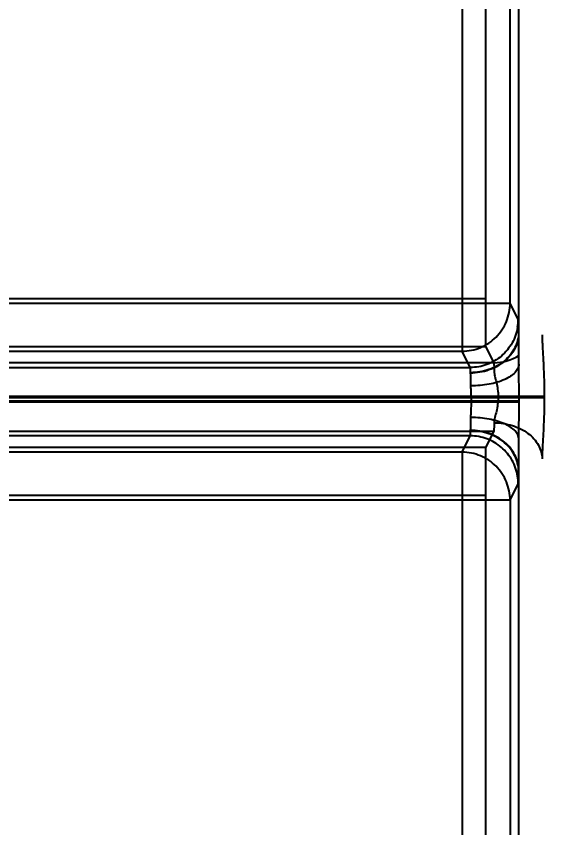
# Model space of a CAD drawing. Header units: millimetres. Extents: x 1236 to 1656, y -100 to 494.
# Drawn here: x 1371.72 to 1382.87, y 92.1 to 109.01 of the extents above; entities that cross this region are included whole.
import ezdxf

# ---------------------------------------------------------------- set-up
doc = ezdxf.new("R2010")
doc.units = ezdxf.units.MM
doc.header["$LTSCALE"] = 0.1
doc.layers.add('DIM', color=3, linetype='Continuous')
doc.styles.get("Standard").update_dxf_attribs({"font": 'arial.ttf'})
doc.dimstyles.new('ISO-25', dxfattribs={"dimtxt": 2.5, "dimasz": 2.5, "dimexe": 1.25, "dimexo": 0.625, "dimtad": 1, "dimlfac": 5, "dimtxsty": 'Standard', "dimcen": 2.5, "dimadec": 0, "dimazin": 0, "dimtfac": 1, "dimtmove": 0, "dimatfit": 3, "dimfxl": 0, "dimarcsym": 0})

# ---------------------------------------------------------------- blocks, each defined once
blk = doc.blocks.new('*D51')
at = {"layer": 'Defpoints', "color": 0}
for p in [(1362.478, 151.638), (1417.681, -43.83), (1432.669, -43.83)]:
    blk.add_point(p, dxfattribs=at)
at = {"layer": 'DIM', "color": 0, "lineweight": -2}
for p, q in [((1363.103, 151.638), (1418.931, 151.638)), ((1417.681, 149.138), (1417.681, -41.33)), ((1432.044, -43.83), (1416.431, -43.83))]:
    blk.add_line(p, q, dxfattribs=at)
at = {"layer": 'DIM', "color": 0}
for points in [[(1417.264, 149.138), (1418.097, 149.138), (1417.681, 151.638)], [(1417.264, -41.33), (1418.097, -41.33), (1417.681, -43.83)]]:
    blk.add_solid(points, dxfattribs=at)
at = {"layer": 'DIM', "color": 0, "insert": (1415.779, 53.904), "char_height": 2.5, "attachment_point": 5, "rotation": 90}
blk.add_mtext('977.5', dxfattribs=at)
blk = doc.blocks.new('*D55')
at = {"layer": 'Defpoints', "color": 0}
for p in [(1380.197, 411.53), (1432.669, -43.83), (1441.94, -43.83)]:
    blk.add_point(p, dxfattribs=at)
at = {"layer": 'DIM', "color": 0, "lineweight": -2}
for p, q in [((1380.822, 411.53), (1443.19, 411.53)), ((1441.94, 409.03), (1441.94, -41.33)), ((1433.294, -43.83), (1443.19, -43.83))]:
    blk.add_line(p, q, dxfattribs=at)
at = {"layer": 'DIM', "color": 0}
for points in [[(1441.523, 409.03), (1442.357, 409.03), (1441.94, 411.53)], [(1441.523, -41.33), (1442.357, -41.33), (1441.94, -43.83)]]:
    blk.add_solid(points, dxfattribs=at)
at = {"layer": 'DIM', "color": 0, "insert": (1439.676, 183.85), "char_height": 2.5, "attachment_point": 5, "rotation": 90}
blk.add_mtext('(2280)', dxfattribs=at)

msp = doc.modelspace()

# ---------------------------------------------------------------- linework, layer by layer
for p, q in [((1381.5079, 133.9803), (1381.5079, 102.1326)), ((1381.0193, 133.8807), (1381.0193, 102.0329)), ((1382.0193, 103.0328), (1382.0193, 133.8807)), ((1382.2027, 101.762), (1382.2027, 133.8807)), ((1355.9497, 103.1325), (1381.5079, 103.1325)), ((1356.0497, 103.0328), (1382.0193, 103.0328)), ((1382.1897, 102.6919), (1382.0193, 103.0328)), ((1356.9496, 102.1326), (1381.5079, 102.1326)), ((1357.0496, 102.0329), (1381.0193, 102.0329)), ((1381.1897, 101.692), (1381.0193, 102.0329)), ((1381.5079, 102.1326), (1381.6784, 101.7917)), ((1381.6784, 101.7917), (1356.6087, 101.7917)), ((1356.7087, 101.692), (1381.1897, 101.692)), ((1381.1976, 101.5766), (1381.1974, 101.5842)), ((1356.6087, 101.0918), (1382.7333, 101.0918)), ((1356.6087, 101.0676), (1382.7333, 101.0676)), ((1382.2076, 100.9921), (1356.7087, 100.9921)), ((1382.2076, 100.9679), (1356.7087, 100.9679)), ((1381.2138, 100.9679), (1381.2138, 100.9921)), ((1381.7712, 101.0918), (1381.7712, 101.0676)), ((1382.2076, 100.9679), (1382.2076, 100.9921)), ((1382.7333, 101.0918), (1382.7333, 101.0676)), ((1356.6087, 100.3677), (1381.6784, 100.3677)), ((1381.1974, 100.3757), (1381.1976, 100.3833)), ((1381.6784, 100.3677), (1381.5079, 100.0268)), ((1381.1897, 100.268), (1356.7087, 100.268)), ((1381.0193, 99.9271), (1381.1897, 100.268)), ((1382.2027, 79.8796), (1382.2027, 100.1981)), ((1381.5079, 100.0268), (1356.9496, 100.0268)), ((1381.5079, 100.0268), (1381.5079, 79.9793)), ((1381.0193, 99.9271), (1357.0496, 99.9271)), ((1381.0193, 99.9271), (1381.0193, 79.8796)), ((1382.0193, 98.9272), (1382.1897, 99.2681)), ((1381.5079, 99.0269), (1355.9497, 99.0269)), ((1382.0193, 98.9272), (1356.0497, 98.9272)), ((1382.0193, 98.9272), (1382.0193, 79.8796))]:
    msp.add_line(p, q)
for centre, radius, start, end in [((1381.1889, 102.6925), 1.0008, 350.97453, 359.96552), ((1381.6781, 102.7924), 1.0007, 270.01691, 301.72466), ((1381.1889, 99.2675), 1.0008, 0.03448, 9.02546)]:
    msp.add_arc(centre, radius, start, end)
for points, knots in [([(1381.0193, 102.0329), (1381.1493, 102.0329), (1381.4123, 102.085), (1381.7446, 102.3076), (1381.9672, 102.6398), (1382.0192, 102.9027), (1382.0193, 103.0328)], [0, 0, 0, 0, 0.2500459, 0.5000303, 0.7500048, 1, 1, 1, 1]), ([(1382.1773, 102.5355), (1382.1589, 102.4197), (1382.0805, 102.1927), (1381.8526, 101.9157), (1381.5433, 101.7341), (1381.3069, 101.692), (1381.1897, 101.692)], [0, 0, 0, 0, 0.2501123, 0.5000574, 0.7500051, 1, 1, 1, 1]), ([(1382.1974, 102.4289), (1382.1968, 102.3183), (1382.1401, 102.0887), (1381.9115, 101.8097), (1381.5815, 101.6269), (1381.3265, 101.5842), (1381.1974, 101.5837)], [0, 0, 0, 0, 0.2303028, 0.4728064, 0.7311711, 1, 1, 1, 1]), ([(1382.1976, 102.4074), (1382.1963, 102.2986), (1382.1381, 102.0723), (1381.9091, 101.7985), (1381.5803, 101.6186), (1381.3264, 101.5759), (1381.1977, 101.5749)], [0, 0, 0, 0, 0.2284764, 0.4705657, 0.7297842, 1, 1, 1, 1]), ([(1382.6879, 102.3714), (1382.6884, 102.2717), (1382.698, 102.0657), (1382.7224, 101.6396), (1382.7333, 101.3125), (1382.7333, 101.0918)], [0, 0, 0, 0, 0.2336829, 0.4829805, 1, 1, 1, 1]), ([(1381.1974, 101.5843), (1381.1969, 101.5993), (1381.1956, 101.6253), (1381.1948, 101.6594), (1381.1913, 101.6787), (1381.1919, 101.6902), (1381.1897, 101.692)], [0, 0, 0, 0, 0.4183619, 0.7276663, 0.9223996, 1, 1, 1, 1]), ([(1382.2027, 101.762), (1382.2021, 101.7319), (1382.1859, 101.6675), (1382.1235, 101.5813), (1382.0279, 101.5041), (1381.8503, 101.4093), (1381.5707, 101.3308), (1381.3302, 101.3096), (1381.2027, 101.3091)], [0, 0, 0, 0, 0.0766731, 0.1637934, 0.2668603, 0.3875643, 0.6748517, 1, 1, 1, 1]), ([(1381.6784, 101.7917), (1381.6794, 101.7909), (1381.6798, 101.7859), (1381.6814, 101.7773), (1381.6823, 101.7627), (1381.6843, 101.7336), (1381.6861, 101.6849), (1381.6873, 101.6428), (1381.6879, 101.6187)], [0, 0, 0, 0, 0.0229131, 0.0758799, 0.1590583, 0.2718642, 0.5830084, 1, 1, 1, 1]), ([(1382.2076, 100.9921), (1382.2076, 101.0567), (1382.2069, 101.3134), (1382.203, 101.57), (1382.2027, 101.762)], [0, 0, 0, 0, 0.2517901, 1, 1, 1, 1]), ([(1381.2027, 101.3091), (1381.2024, 101.3351), (1381.2013, 101.4243), (1381.1996, 101.5135), (1381.1976, 101.5766)], [0, 0, 0, 0, 0.2914907, 1, 1, 1, 1]), ([(1381.6879, 101.6187), (1381.6888, 101.5817), (1381.7042, 101.5019), (1381.7483, 101.3301), (1381.7712, 101.1892), (1381.7712, 101.0918)], [0, 0, 0, 0, 0.2081108, 0.4526154, 1, 1, 1, 1]), ([(1381.2138, 100.9921), (1381.2138, 101.0465), (1381.2101, 101.1522), (1381.2032, 101.2577), (1381.2027, 101.3091)], [0, 0, 0, 0, 0.5140068, 1, 1, 1, 1]), ([(1381.2027, 100.6509), (1381.2032, 100.7023), (1381.2101, 100.8078), (1381.2138, 100.9135), (1381.2138, 100.9679)], [0, 0, 0, 0, 0.4859529, 1, 1, 1, 1]), ([(1381.7712, 101.0676), (1381.7712, 100.9702), (1381.7483, 100.8294), (1381.7042, 100.6575), (1381.6888, 100.5777), (1381.6879, 100.5407)], [0, 0, 0, 0, 0.5470428, 0.7919071, 1, 1, 1, 1]), ([(1382.2027, 100.1981), (1382.2028, 100.2615), (1382.2048, 100.5181), (1382.2076, 100.7747), (1382.2076, 100.9679)], [0, 0, 0, 0, 0.2473454, 1, 1, 1, 1]), ([(1382.7333, 101.0676), (1382.7334, 100.847), (1382.7224, 100.5199), (1382.6979, 100.0938), (1382.6884, 99.8877), (1382.6879, 99.7879)], [0, 0, 0, 0, 0.5168091, 0.7663235, 1, 1, 1, 1]), ([(1381.1976, 100.3833), (1381.1982, 100.4015), (1381.2006, 100.4907), (1381.2019, 100.5799), (1381.2027, 100.6509)], [0, 0, 0, 0, 0.2042584, 1, 1, 1, 1]), ([(1382.2027, 100.1981), (1382.2021, 100.2281), (1382.1859, 100.2925), (1382.1235, 100.3786), (1382.0279, 100.4559), (1381.8503, 100.5507), (1381.5707, 100.6292), (1381.3302, 100.6504), (1381.2027, 100.6509)], [0, 0, 0, 0, 0.0766625, 0.163778, 0.2668441, 0.38755, 0.6748447, 1, 1, 1, 1]), ([(1381.6879, 100.5407), (1381.6873, 100.5166), (1381.6861, 100.4745), (1381.6843, 100.4258), (1381.6823, 100.3967), (1381.6814, 100.3821), (1381.6798, 100.3735), (1381.6794, 100.3685), (1381.6784, 100.3677)], [0, 0, 0, 0, 0.416786, 0.7281011, 0.84094, 0.924088, 0.9770701, 1, 1, 1, 1]), ([(1381.6879, 100.5407), (1381.8165, 100.5401), (1382.0676, 100.5029), (1382.3952, 100.3433), (1382.6269, 100.0971), (1382.6871, 99.8871), (1382.6879, 99.7879)], [0, 0, 0, 0, 0.2811917, 0.5454162, 0.7832455, 1, 1, 1, 1]), ([(1381.1897, 100.268), (1381.1919, 100.2698), (1381.1913, 100.2813), (1381.1948, 100.3006), (1381.1956, 100.3347), (1381.1969, 100.3607), (1381.1974, 100.3757)], [0, 0, 0, 0, 0.0775882, 0.2723193, 0.5816479, 1, 1, 1, 1]), ([(1382.1974, 99.5256), (1382.1974, 99.6368), (1382.1418, 99.8677), (1381.9134, 100.1486), (1381.5826, 100.332), (1381.3267, 100.374), (1381.1973, 100.374)], [0, 0, 0, 0, 0.2308259, 0.4732852, 0.7313563, 1, 1, 1, 1]), ([(1382.1976, 99.5469), (1382.197, 99.6563), (1382.1399, 99.8839), (1381.911, 100.1597), (1381.5813, 100.3402), (1381.3266, 100.3822), (1381.1976, 100.3828)], [0, 0, 0, 0, 0.2290103, 0.4710494, 0.7299696, 1, 1, 1, 1]), ([(1382.1773, 99.4245), (1382.1589, 99.5403), (1382.0805, 99.7673), (1381.8526, 100.0443), (1381.5433, 100.2259), (1381.3069, 100.268), (1381.1897, 100.268)], [0, 0, 0, 0, 0.2501123, 0.5000574, 0.7500051, 1, 1, 1, 1]), ([(1382.0193, 98.9272), (1382.0192, 99.0573), (1381.9672, 99.3202), (1381.7445, 99.6524), (1381.4123, 99.875), (1381.1493, 99.9271), (1381.0193, 99.9271)], [0, 0, 0, 0, 0.2500128, 0.4999815, 0.7499609, 1, 1, 1, 1])]:
    msp.add_open_spline(points, degree=3, knots=knots)

# ---------------------------------------------------------------- dimensions: what is measured, and where the dimension line sits
at = {"layer": 'DIM'}
dim = msp.add_linear_dim(base=(1441.94, -43.8302), p1=(1380.1973, 411.5298), p2=(1432.6691, -43.8302), angle=90, text='(2280)', dimstyle='ISO-25', dxfattribs=at)
dim.commit()
dim.dimension.update_dxf_attribs({"geometry": '*D55', "text_midpoint": (1439.6762, 183.8498)})
dim = msp.add_linear_dim(base=(1417.6807, -43.8302), p1=(1362.4781, 151.6375), p2=(1432.6691, -43.8302), angle=90, text='977.5', dimstyle='ISO-25', dxfattribs=at)
dim.commit()
dim.dimension.update_dxf_attribs({"geometry": '*D51', "text_midpoint": (1417.6807, 53.9036), "dimtype": 160})

doc.saveas('drawing.dxf')
